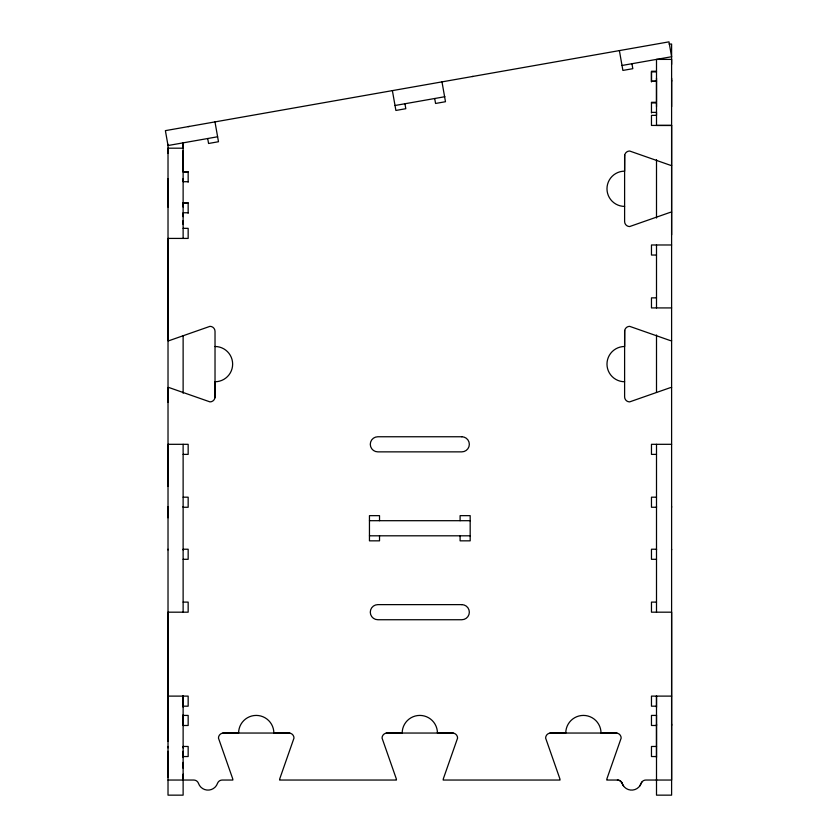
<?xml version="1.0" encoding="UTF-8"?>
<svg xmlns="http://www.w3.org/2000/svg" width="837" height="837" viewBox="0 0 837 837"><rect width="100%" height="100%" fill="white"/><g stroke="black" fill="none" stroke-linecap="round" stroke-linejoin="round"><path stroke-width="1.26" d="M168.017 777.521L168.017 751.291M168.017 741.226L168.017 724.099M168.017 725.062L168.017 612.182L188.158 612.182L188.158 602.106L183.125 602.106M168.017 549.919L168.017 549.229M168.017 517.758L168.017 506.573M168.017 486.276L168.017 444.311L188.158 444.311L188.158 454.386L183.125 454.386M168.017 402.346L168.017 148.191L183.125 148.191L183.125 143.022M183.125 780.042L183.125 774.162M183.125 768.293L183.125 762.413M183.125 757.537L183.125 751.291M183.125 725.062L183.125 714.829M183.125 707.15L183.125 695.641M183.125 393.223L183.125 335.846M183.125 238.419L183.125 142.855M183.125 724.099L183.125 725.491L188.158 725.491L188.158 715.415L183.125 715.415M183.125 549.919L183.125 549.229L188.158 549.229L188.158 559.304L183.125 559.304M656.501 80.969L651.468 81.325L651.468 71.25L656.501 71.25M656.501 780.042L656.501 696.112M656.501 549.919L656.501 549.229L651.468 549.229L651.468 559.304L656.501 559.304M671.609 549.919L671.609 549.229M671.609 234.904L671.609 59.396L656.501 59.396L656.501 125.435L671.609 125.435L671.609 795.15L656.501 795.15L656.501 779.582M214.931 397.774L215.025 381.745A17.629 17.629 0 0 0 232.644 364.116A17.629 17.629 0 0 0 215.015 346.497M624.695 155.127L624.611 171.156A17.629 17.629 0 0 0 606.982 188.785A17.629 17.629 0 0 0 624.611 206.404M624.695 330.469L624.611 346.497A17.629 17.629 0 0 0 606.982 364.116A17.629 17.629 0 0 0 624.611 381.745M639.709 786.058L641.843 782.072M188.126 126.638L189.361 126.418M472.277 76.533L473.072 76.397M217.61 136.776L168.017 145.523L165.391 130.645L668.983 41.85L671.609 56.728L621.996 65.474M395.012 105.504L444.918 96.705M222.579 733.128L238.608 733.045A17.629 17.629 0 0 1 256.227 715.415A17.629 17.629 0 0 1 273.856 733.045L289.874 733.128M386.16 733.128L402.189 733.045A17.629 17.629 0 0 1 419.818 715.415A17.629 17.629 0 0 1 437.437 733.045L453.466 733.128M549.752 733.128L565.77 733.045A17.629 17.629 0 0 1 583.399 715.415A17.629 17.629 0 0 1 601.018 733.045L617.047 733.128M669.087 44.037L671.609 44.037L671.609 64.428M656.501 71.877L651.468 71.877L651.468 81.942M651.468 81.325L656.501 81.325M651.468 102.93L656.501 102.93L656.501 106.686M651.468 112.378L656.501 112.378L656.501 115.36L651.468 115.36L651.468 125.435L671.609 125.435M183.125 172.098L188.158 172.098M183.125 181.713L188.158 181.713M183.125 202.7L188.158 202.7L188.158 213.226M183.125 203.161L188.158 203.161M188.158 212.765L183.125 212.765L183.125 216.657M183.125 228.344L188.158 228.344L188.158 238.419L168.017 238.419L168.017 340.743A5.043 5.043 0 0 0 169.461 340.533L209.982 326.346A5.032 5.032 0 0 1 215.025 331.389L215.025 396.853A5.032 5.032 0 0 1 209.982 401.886L169.461 387.709A5.064 5.064 0 0 0 168.017 387.5L168.017 795.15L183.125 795.15L183.125 696.112M671.609 244.979L651.468 244.979L651.468 255.044L656.501 255.044M656.501 297.857L651.468 297.857L651.468 307.922L671.609 307.922M671.609 444.311L651.468 444.311L651.468 454.386L656.501 454.386M183.125 497.188L188.158 497.188L188.158 507.264L183.125 507.264L183.125 506.573M656.501 497.188L651.468 497.188L651.468 507.264L656.501 507.264L656.501 506.573M369.452 520.698L470.174 520.698M369.452 535.806L470.174 535.806M656.501 602.106L651.468 602.106L651.468 612.182L671.609 612.182L671.609 780.042L645.882 780.042A5.032 5.032 0 0 0 641.132 783.401A10.075 10.075 0 0 1 622.142 783.401A5.032 5.032 0 0 0 617.392 780.042L606.773 780.042A5.022 5.022 0 0 1 606.982 778.598L621.169 738.077A5.032 5.032 0 0 0 616.126 733.045L550.662 733.045A5.032 5.032 0 0 0 545.63 738.077L559.807 778.598A5.032 5.032 0 0 1 560.016 780.042L443.191 780.042A5.032 5.032 0 0 1 443.401 778.598L457.588 738.077A5.032 5.032 0 0 0 452.545 733.045L387.081 733.045A5.032 5.032 0 0 0 382.049 738.077L396.225 778.598A5.032 5.032 0 0 1 396.435 780.042L279.6 780.042A5.032 5.032 0 0 1 279.82 778.598L293.996 738.077A5.032 5.032 0 0 0 288.964 733.045L223.5 733.045A5.032 5.032 0 0 0 218.457 738.077L232.644 778.598A5.022 5.022 0 0 1 232.853 780.042L222.234 780.042A5.032 5.032 0 0 0 217.484 783.401A10.075 10.075 0 0 1 198.495 783.401A5.032 5.032 0 0 0 193.745 780.042L168.017 780.042M168.017 696.112L188.158 696.112L188.158 706.187L183.125 706.187M671.609 696.112L651.468 696.112L651.468 706.187L656.501 706.187M656.501 715.415L651.468 715.415L651.468 725.491L656.553 725.491L656.501 724.099M656.553 746.468L651.468 746.468L651.468 756.543L656.501 756.543M183.125 756.543L188.158 756.543L188.158 746.468L183.073 746.468L183.125 747.859M621.431 782.072L623.555 786.058M631.935 63.654L632.814 68.686L622.885 70.434L619.39 50.597M441.988 81.88L445.483 101.716L435.564 103.464L434.696 98.504M404.941 103.746L405.809 108.705L395.891 110.453L392.386 90.616M214.983 121.899L218.488 141.735L208.57 143.483L207.691 138.523M671.609 80.111L671.609 81.325M671.609 506.573L671.609 507.264M671.609 724.099L671.609 725.491M168.017 746.468L168.017 747.859M671.609 78.165L671.609 106.707M656.501 78.165L656.501 102.302L651.468 102.302L651.468 112.995M656.501 159.637L656.501 218.038M656.501 244.979L656.501 307.922M656.501 334.978L656.501 392.448M656.501 444.311L656.501 612.182M656.501 695.829L656.501 707.443M656.501 715.175L656.501 757.537M460.099 520.698L460.099 515.655L470.174 515.655L470.174 540.838L460.099 540.838L460.099 535.806M379.527 520.698L379.527 515.655L369.452 515.655L369.452 540.838L379.527 540.838L379.527 535.806M188.158 182.173L188.158 171.637L183.125 171.637L183.125 150.555M183.125 178.553L183.125 181.022M183.125 203.318L183.125 207.074M183.125 220.56L183.125 224.452M183.125 444.311L183.125 612.182M168.017 180.499L168.017 181.713M168.017 144.299L168.017 153.223M168.017 178.553L168.017 207.095M671.609 165.402A5.064 5.064 0 0 1 670.165 165.192L629.644 151.016A5.032 5.032 0 0 0 624.611 156.048L624.611 221.512A5.032 5.032 0 0 0 629.644 226.555L670.165 212.368A5.043 5.043 0 0 1 671.609 212.159M671.609 340.743A5.064 5.064 0 0 1 670.165 340.533L629.644 326.346A5.032 5.032 0 0 0 624.611 331.389L624.611 396.853A5.032 5.032 0 0 0 629.644 401.886L670.165 387.709A5.043 5.043 0 0 1 671.609 387.5M617.392 780.042A5.032 5.032 0 0 1 622.142 783.401M461.783 436.757L377.843 436.757A7.554 7.554 0 0 0 370.289 444.311A7.554 7.554 0 0 0 377.843 451.865L461.783 451.865A7.554 7.554 0 0 0 469.337 444.311A7.554 7.554 0 0 0 461.783 436.757M461.783 604.628L377.843 604.628A7.554 7.554 0 0 0 370.289 612.182A7.554 7.554 0 0 0 377.843 619.736L461.783 619.736A7.554 7.554 0 0 0 469.337 612.182A7.554 7.554 0 0 0 461.783 604.628"/></g></svg>
